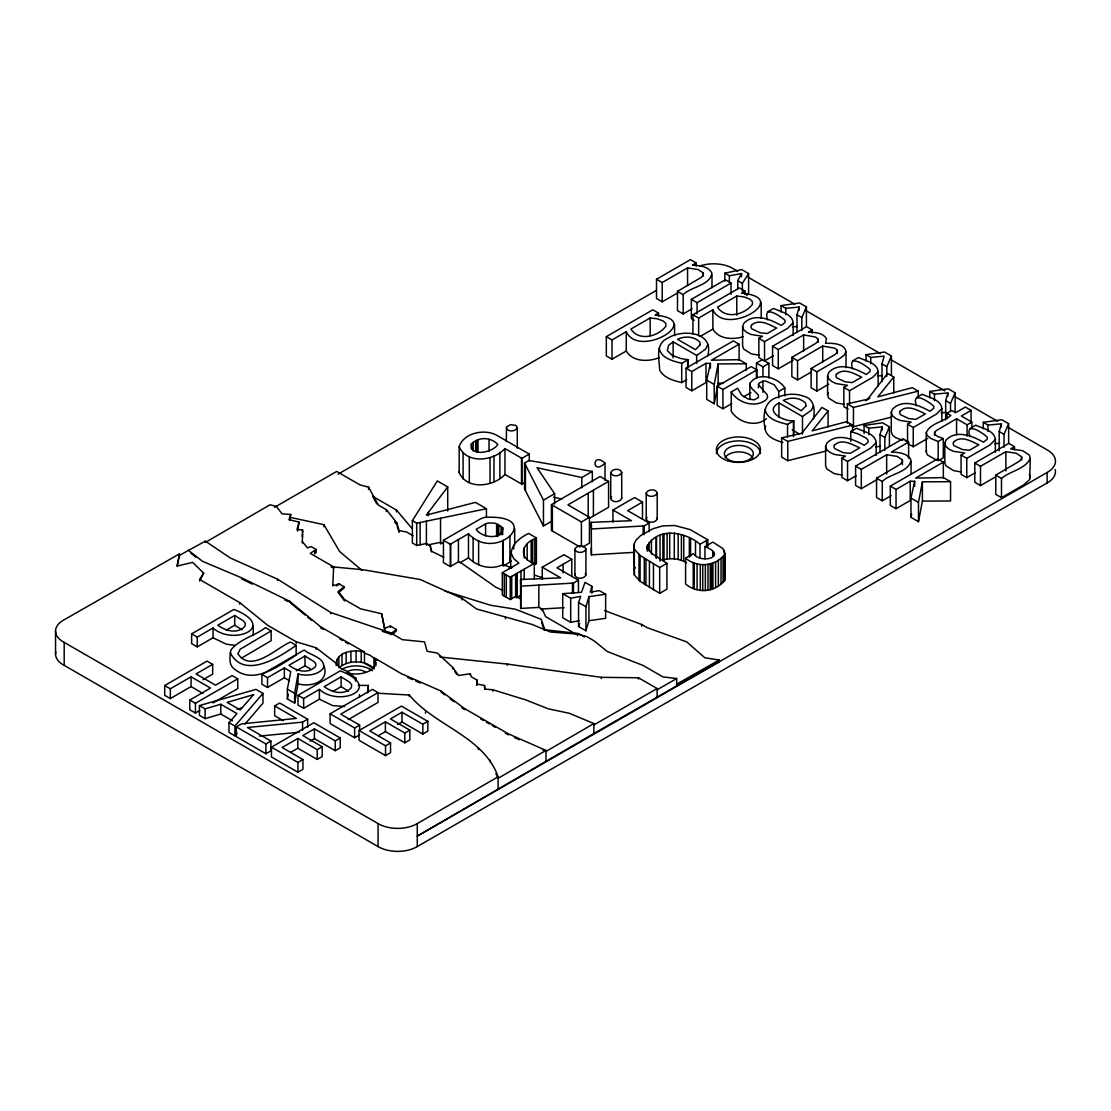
<?xml version="1.0" encoding="UTF-8"?>
<svg xmlns="http://www.w3.org/2000/svg" width="1111" height="1111" viewBox="0 0 1111 1111"><rect width="100%" height="100%" fill="white"/><g stroke="black" fill="none" stroke-linecap="round" stroke-linejoin="round"><path stroke-width="1.5" d="M302.331 543.029L302.581 529.836L297.012 529.544L299.109 522.142L288.971 519.615L290.735 514.476L282.083 513.837L276.375 506.38L269.987 504.797L205.327 542.446L205.327 541.14L179.413 555.403L177.288 566.068M793.198 360.214L778.283 368.824L772.576 365.533L772.576 346.257L778.283 349.562L803.642 334.911L815.599 337.077L818.057 339.161L818.002 341.202L815.641 343.438L791.851 357.381L791.851 376.657L797.559 379.962L810.974 372.213M791.851 357.381L797.559 360.686L822.709 346.021L834.875 348.201L837.347 350.298L837.277 352.326L834.917 354.576L811.127 368.519L811.127 387.795L816.849 391.086L828.764 384.212M302.289 541.501L307.455 547.904L311.066 546.57L316.135 549.487L310.275 553.389L333.647 566.874L332.786 585.872L332.786 584.553L334.48 585.539L338.799 583.692L344.035 586.719L344.035 588.025L338.369 592.83L344.632 600.954L344.632 599.634L338.369 591.51L344.035 586.719M443.428 540.279L478.424 520.073A19.956 11.527 0 0 1 484.66 517.393C546.195 513.879 496.714 563.846 468.481 533.752L450.302 544.251L443.428 540.279L443.428 562.583L450.302 566.554L458.44 561.86L460.676 562.569L495.645 587.08L502.672 590.385M529.28 454.08L521.892 458.343L504.963 448.58L504.963 474.425C493.673 486.993 466.814 490.201 459.176 472.578L459.176 446.733C463.481 432.748 484.688 428.54 496.7 435.262L529.28 454.08L529.28 460.968M459.176 472.578L459.274 471.203M658.531 316.316L658.531 313.108L654.976 315.163C706.068 319.399 639.256 359.436 626.271 331.731L612.036 339.952L606.328 336.647L606.328 355.923L612.036 359.228L626.271 351.007L626.271 331.731M745.134 294.415L745.134 291.193L741.579 293.248C792.671 297.484 725.858 337.522 712.873 309.83L698.652 318.038L692.931 314.746L692.931 334.008M355.464 681.057L355.826 678.168L346.146 670.822A19.887 11.485 0 0 1 336.883 663.85L316.121 647.782L296.29 641.825L267.793 625.382L239.74 602.634L199.633 579.484L203.646 573.151L192.689 562.388L176.996 566.068L179.413 553.889L64.188 619.757A26.539 15.318 0 0 0 64.188 642.38L64.188 665.364L378.073 846.582A27.303 15.762 0 0 0 417.264 846.582L1047.131 482.938A27.22 15.721 0 0 0 1055.2 469.522M367.435 692.625L368.352 685.404L358.27 685.404M367.63 692.708L368.352 685.404M477.202 680.196L476.675 685.376L477.202 680.196L471.245 676.766L470.314 673.78L458.496 675.474L453.052 667.753L437.303 653.06L427.096 651.268L424.541 641.908L402.363 639.658L390.392 632.742L330.731 612.508L277.556 579.192L230.116 557.875L205.327 541.14M261.89 674.419L267.515 677.668L284.347 667.961L290.763 671.669L287.36 689.126L287.36 698.902L294.651 703.124L294.651 693.347L298.012 674.016C306.594 676.127 317.746 675.516 323.495 667.947C325.648 657.49 309.858 655.323 304.206 649.991L261.89 674.419L261.89 684.195L267.515 687.445L284.347 677.738L289.485 680.696M294.651 703.124L298.012 683.793L298.012 674.016M705.971 363.325L705.971 382.587L691.778 390.794L686.056 387.489L686.056 368.213L691.778 371.518L705.971 363.325L710.415 363.353L706.707 380.143L706.707 399.404L714.22 403.751L714.22 384.475L718.137 363.922L746.3 363.783L746.3 370.199M714.22 403.751L718.137 383.184L718.137 363.922M918.478 521.67L918.478 502.408L922.394 481.841L950.558 481.702L950.558 500.978L922.394 501.117L918.478 521.67L910.964 517.337L910.964 498.061L914.672 481.285L910.228 481.244L896.035 489.451L890.314 486.146L890.314 505.422L896.035 508.713L910.228 500.519L910.228 481.244M287.36 698.902L288.277 694.139M511.018 568.096C510.185 558.527 509.643 547.098 518.004 540.474A49.537 28.594 0 0 1 528.642 533.447L536.391 537.932L536.391 563.777L534.835 564.652L534.835 538.793L536.391 537.932M699.986 558.083L699.986 544.293C685.57 531.53 655.712 526.433 646.921 547.695L652.393 553.917L666.906 563.346L666.906 589.205L659.684 593.371L640.103 581.275L634.353 575.012L633.909 544.446L635.95 540.168L640.825 535.446L653.101 528.683L662.823 525.906L674.613 525.503L690.112 529.586L707.79 539.793L707.79 546.681M271.153 630.909L240.184 649.213L237.879 653.754C251.503 674.002 277.139 647.227 290.513 642.075L296.137 645.324L296.137 655.101C279.083 665.489 254.433 685.431 234.365 669.044C228.255 664.85 230.019 656.434 230.796 650.185C239.323 639.117 254.711 635.95 265.529 627.659L271.153 630.909L271.153 640.686L241.323 658.226M686.695 379.712L681.71 382.587C673.558 380.615 664.003 378.087 659.67 370.199C659.295 359.436 654.879 343.605 667.725 338.244C681.96 328.884 714.956 331.384 707.651 355.964M782.852 442.484C775.784 440.359 766.257 437.012 765.035 428.707C762.882 416.361 763.313 400.988 777.756 397.224C785.908 393.822 795.365 393.113 803.739 396.21C814.224 398.655 815.238 409.653 813.474 418.666M765.035 428.707L765.59 426.124M910.964 517.337L911.7 513.976M336.202 665.545C335.203 651.56 354.242 649.032 364.464 652.088L364.464 663.1L374.004 668.669L374.004 657.643L401.446 673.724L440.873 690.959L464.565 708.582L508.31 733.843L545.987 750.425L545.987 761.438M374.004 657.643C381.295 671.53 357.52 676.655 347.812 672.738M936.851 460.301L927.379 454.913L926.241 451.955L926.241 432.679C930.213 423.222 943.725 421.847 950.849 415.445L946.989 413.223L946.989 418.028M926.241 451.955L926.616 450.413M707.651 344.729L705.679 349.09L696.666 355.423L673.127 341.827L668.641 345.285L667.308 350.52L672.155 355.353L680.64 358.492L687.945 359.728L687.945 367.755M813.474 405.821L811.502 410.181L802.489 416.514L778.95 402.932C763.118 411.292 784.394 421.763 793.768 420.819L793.768 435.276M796.99 332.481L796.99 314.816L799.142 307.067L785.769 308.33L781.047 305.608L781.047 312.038M881.981 381.545L881.981 363.88L884.134 356.145L870.76 357.409L866.052 354.687L866.052 361.103M880.009 452.316L880.009 434.651L882.162 426.916L868.788 428.179L864.066 425.457L864.066 433.484M945.683 419.93L945.683 400.668L947.85 392.919L934.462 394.183L929.754 391.461L929.754 397.891M999.206 450.83L999.206 431.568L1001.358 423.819L987.985 425.082L983.277 422.361L983.277 428.79M297.442 531.072L299.109 522.142M506.297 441.595L506.533 426.985L510.56 424.666L515.81 425.374L517.282 427.582L517.282 448.261M517.282 427.582C515.921 431.79 507.505 432.29 506.297 427.804M574.929 549.265C576.29 545.057 584.705 544.571 585.914 549.042L585.914 574.887C584.553 579.095 576.137 579.595 574.929 575.123L574.929 549.265C576.137 553.736 584.553 553.25 585.914 549.042M605.009 463.19C591.274 476.063 592.149 450.83 605.009 463.19L605.009 480.438M574.929 575.123L575.165 574.29M610.731 472.675C612.092 468.467 620.507 467.967 621.716 472.439L621.716 498.297C620.355 502.505 611.939 503.005 610.731 498.52L610.731 472.675C611.939 477.147 620.355 476.647 621.716 472.439M610.731 498.52L611.564 496.923M646.213 493.215C647.574 489.007 655.99 488.507 657.198 492.992L657.198 518.837C655.837 523.045 647.421 523.545 646.213 519.073L646.213 493.215C647.421 497.686 655.837 497.186 657.198 492.992M646.213 519.073L647.046 517.462M585.941 630.798L585.941 606.731L588.913 596.621L605.648 594.246L605.648 618.313L588.913 620.702L585.941 630.798L578.553 626.535L578.553 602.468L580.761 596.301L570.707 598.287L562.721 593.677L562.721 617.744L570.707 622.354L579.081 620.702M562.721 593.677L581.497 592.344L585.039 582.372L591.941 586.33L590.219 592.191L599.343 590.608L605.648 594.246M191.62 633.853L233.949 609.425C278.625 627.146 232.935 646.102 213.034 627.993L197.258 637.103L191.62 633.853L191.62 643.63L197.258 646.88L213.034 637.77L226.38 644.213L234.796 645.297M696.18 266.14L696.18 262.932L692.417 265.112C699.236 265.626 708.318 266.084 711.873 273.042C710.235 285.666 690.709 286.694 683.196 294.651L677.488 291.36L677.488 310.622L683.196 313.927L692.014 308.844M908.617 458.135L908.617 442.081L891.494 451.969C898.327 452.469 907.395 452.941 910.964 459.898C909.326 472.522 889.8 473.536 882.287 481.507L876.565 478.216L876.565 497.478L882.287 500.783L891.105 495.687M1030.272 458.537C1025.092 469.3 1009.982 471.036 1001.483 478.424L995.775 475.119L995.775 494.395L1001.483 497.686L1023.537 484.965L1029.675 479.577L1030.272 458.537L1029.369 455.163L1022.717 450.719L1010.704 448.872L1014.468 446.691L1014.468 449.913M289.846 520.059L290.735 514.476M578.553 626.535L579.65 623.452M758.355 387.767L758.799 383.295L762.965 381.129L765.91 381.101L774.339 384.892L778.742 391.461L784.852 387.933C777.964 377.254 757.938 371.324 749.842 383.434L749.842 399.488M759.16 355.27L751.272 353.826L743.676 349.021L742.592 345.827L742.592 326.565L743.842 323.301C754.175 312.566 770.367 319.301 781.2 325.44L784.935 322.579L785.13 320.496C780.866 316.232 762.229 303.928 767.701 319.801M844.152 404.348L836.264 402.89L828.667 398.099L827.584 394.905L827.584 375.629L828.848 372.366C839.166 361.63 855.359 368.366 866.191 374.504L869.927 371.657L870.121 369.574C865.858 365.311 847.221 352.992 852.692 368.88M827.584 394.905L828.417 392.725M842.18 475.119L834.278 473.661L826.695 468.87L825.598 465.662L825.598 446.4L826.862 443.136C837.194 432.401 853.373 439.137 864.219 445.275L867.941 442.414L868.149 440.345L866.399 438.262L858.123 433.901L850.72 431.61L850.72 441.248M902.729 440.331L895.577 437.637L892.383 434.873L891.286 431.679L891.286 412.403L892.55 409.154C902.882 398.418 919.061 405.14 929.907 411.278L933.629 408.431L933.823 406.348C929.56 402.085 910.923 389.78 916.408 405.654M961.376 472.022L953.488 470.578L945.905 465.773L944.808 462.579L944.808 443.303L946.072 440.053C956.39 429.318 972.583 436.04 983.429 442.178L987.151 439.331L987.346 437.248C983.082 432.984 964.445 420.68 969.917 436.554M471.411 443.942C469.828 457.385 493.09 452.538 497.784 444.428C490.631 436.859 478.591 436.72 471.411 443.942L471.411 449.108M725.15 553.695L725.15 579.553C716.595 592.219 697.083 594.149 685.598 583.942L685.598 558.097C697.083 568.304 716.595 566.374 725.15 553.695L722.914 548.57L712.859 542.099L704.957 546.654L704.957 558.722M801.823 330.453L801.823 317.607L806.419 306.942L799.517 302.956L781.047 305.608M886.814 376.31L886.814 366.672L891.411 356.02L884.509 352.034L866.052 354.687M884.842 450.288L884.842 437.442L889.425 426.791L882.523 422.805L864.066 425.457M950.516 411.487L950.516 403.46L955.113 392.794L948.211 388.808L929.754 391.461M1004.038 447.205L1004.038 434.359L1008.635 423.694L1001.733 419.708L983.277 422.361M633.909 570.304L635.27 567.443M767.701 311.774L773.506 308.427C780.269 311.663 792.351 313.76 793.143 322.732L787.768 328.203L764.535 341.619L758.855 338.341L758.855 357.603L768.895 363.408L768.895 377.865M852.692 360.839L858.511 357.492C865.261 360.742 877.343 362.825 878.134 371.796L872.76 377.282L849.54 390.697L843.846 387.406L843.846 406.682L848.11 409.14M850.72 431.61L856.525 428.263C863.289 431.512 875.357 433.596 876.162 442.567L870.788 448.052L847.554 461.454L841.874 458.176L841.874 477.452L847.554 480.73L856.275 475.702M916.408 397.627L922.213 394.266C928.963 397.516 941.045 399.599 941.836 408.584L936.476 414.056L913.242 427.471L907.548 424.194L907.548 443.456L913.242 446.747L927.754 438.359M969.917 428.527L975.736 425.166C982.485 428.415 994.567 430.499 995.359 439.484L989.998 444.955L966.764 458.371L961.071 455.093L961.071 474.355L966.764 477.647L975.472 472.606M812.252 333.161L812.252 329.939L808.489 332.12C814.766 332.328 822.793 332.578 826.473 338.647L825.515 343.285C832.458 343.202 844.235 343.146 846.013 351.687L844.263 355.131L839.194 358.909L816.849 371.824L811.127 368.519M737.787 288.666L737.787 280.625L741.551 273.57L729.358 275.764L724.886 273.181L724.886 281.222M443.817 557.25L431.79 551.431L430.318 545.723L426.402 543.473L416.708 545.487L412.375 542.987L412.375 520.67L437.303 480.924L447.719 486.937L447.719 511.06M742.37 291.304L742.37 283.277L748.606 273.57L741.704 269.584L724.886 273.181M746.828 295.623L748.606 292.846L748.606 273.57M447.719 486.937L426.318 515.115L475.439 502.38L486.437 508.727L486.437 517.351M825.973 451.08L787.768 460.676L781.658 457.149L781.658 437.887L801.92 433.207L821.89 407.418L828.07 410.987L812.197 430.86L846.582 421.68L852.54 425.124L852.54 431.54M847.346 423.166L847.346 403.89L867.594 399.224L887.578 373.435L893.744 377.004L877.871 396.877L912.27 387.683L918.228 391.128L918.228 397.557M199.438 705.582L205.132 708.86L220.783 704.249L236.962 713.595L228.977 722.636L228.977 732.413L234.907 735.843L234.907 726.066L262.96 693.389L256.03 689.389L199.438 705.582L199.438 715.359L205.132 718.636L220.783 714.026L232.546 720.817M234.907 735.843L237.157 733.232M245.017 724.08L262.96 703.166L262.96 693.389M934.615 435.54L934.615 432.332L936.531 430.415L956.571 418.75L967.098 424.819L971.833 422.083L971.833 428.499M382.323 631.312L390.392 634.048L396.433 629.534L390.35 626.021L384.684 628.437L384.684 629.756L381.684 613.758L360.547 608.814L344.632 599.634M391.544 634.7L396.433 630.854L396.433 629.534M534.835 538.793C520.948 544.029 518.823 558.75 534.28 563.374L534.28 578.859M503.241 540.349L503.241 566.193L511.393 561.111M766.465 418.708C755.813 427.749 738.176 422.513 731.246 411.223L731.246 391.961L737.662 388.253L741.592 395.058L747.953 398.946L754.091 399.849L758.452 397.557L758.313 394.891L752.008 388.711L750.092 385.934L749.842 383.434M459.176 446.733C466.814 464.342 493.673 461.134 504.963 448.58M339.924 666.892C349.618 659.92 365.436 659.92 374.004 668.669M545.987 750.425L498.103 778.311L495.895 773.756M1008.08 427.332L1047.131 449.872A27.22 15.721 0 0 1 1047.131 472.494L417.264 836.139L593.857 733.552L593.857 723.553L545.987 751.453L542.848 750.064M64.188 642.38L378.073 823.598A27.303 15.762 0 0 0 417.264 823.598L498.103 776.783C483.646 736.01 434.929 726.288 409.348 695.042L377.504 693.208M678.627 292.346L662.212 301.817L656.504 298.512L656.504 279.25L690.459 259.627L696.18 262.932M656.504 279.25L662.212 282.541L687.57 267.904L698.055 269.542L703.277 272.945L703.332 275.167L700.958 277.542L677.488 291.36M274.431 507.38L336.675 471.439L360.006 484.91L368.602 487.132L378.365 505.088L386.406 509.727L396.71 522.698L399.113 530.641L406.473 531.961L413.195 535.849M338.175 474.119L656.518 290.332M606.328 336.647L652.824 309.802L658.531 313.108M650.171 317.94L630.923 329.05C639.006 341.702 658.17 336.591 665.85 326.231L665.822 323.44L663.031 320.898L657.254 318.815L650.171 317.94L650.171 335.605M694.208 320.287L691.348 318.635L691.348 299.359L725.316 279.75L731.024 283.055L731.024 294.29M691.348 299.359L697.069 302.664L731.024 283.055M692.931 314.746L739.426 287.902L745.134 291.193M736.774 296.026L717.525 307.136C725.608 319.801 744.773 314.691 752.453 304.317L752.425 301.525L749.647 298.998L743.87 296.901L736.774 296.026L736.774 315.302M700.069 336.494L712.873 329.092L712.873 309.83M234.74 615.466L217.825 625.229C225.491 630.965 237.587 634.381 244.962 626.285L245.323 623.438L243.448 620.924L234.74 615.466L234.74 625.243L226.283 630.118M659.212 348.34C661.114 358.339 673.21 361.117 681.71 363.325L687.945 359.728M686.056 368.213L733.371 340.896L739.093 344.202L739.093 360.256M551.834 521.17L543.473 525.989L524.531 488.896L524.531 463.037L528.919 460.51L592.357 471.425L592.357 481.771M739.093 344.202L711.387 360.2L739.176 359.672L746.3 363.783M758.855 338.341L762.479 336.244L751.272 334.55L746.87 332.508L743.676 329.759L742.592 326.565M203.035 693.514L191.064 686.598L170.344 698.555L164.706 695.305L164.706 685.529L207.035 661.101L212.659 664.35L212.659 674.127L202.98 679.71M504.963 474.425L521.892 484.202L524.85 482.493M164.706 685.529L170.344 688.778L191.064 676.821L210.521 688.056L189.8 700.027L189.8 709.804L195.439 713.04L199.813 710.512M212.659 664.35L196.064 673.933L215.534 685.168L232.13 675.585L237.754 678.835L237.754 688.612L212.951 702.93M772.576 346.257L806.53 326.648L812.252 329.939M756.452 377.532L756.452 363.075L762.382 359.645M731.774 403.654L722.914 408.765L717.192 405.473L717.192 386.197L751.161 366.588L756.883 369.894L756.883 377.921M773.256 355.867L764.535 360.894L764.535 341.619M485.59 523.878L476.202 529.294C481.327 537.96 503.061 540.515 502.7 527.711L496.617 523.892A8.374 4.833 0 0 0 494.089 523.073L488.257 523.059A9.541 5.513 0 0 0 485.59 523.878L485.59 535.946M717.192 386.197L722.914 389.503L756.883 369.894M756.452 363.075L762.965 366.838L768.895 363.408M554.611 504.047L554.611 493.715L537.071 467.745L581.803 477.522L592.357 471.425M543.473 525.989L543.473 500.144L554.611 493.715M189.8 700.027L195.439 703.277L237.754 678.835M296.137 645.324C280.347 656.684 243.976 680.238 230.255 652.685M579.97 546.959L551.403 530.475L551.403 504.63L600.107 476.508L608.578 481.41L608.578 507.269L589.497 518.281M743.592 396.835L750.967 392.572M459.885 562.791L468.481 557.833L468.481 533.752M304.997 656.032L289.027 665.253C296.47 671.072 308.191 674.294 315.538 666.489L315.857 663.975L314.205 661.712L304.997 656.032L304.997 665.808L296.29 670.836M608.578 481.41L567.915 504.88L589.441 517.309L589.441 543.168L582.747 547.029M551.403 504.63L581.414 521.948L589.441 517.309M520.184 598.621L515.615 596.468L510.241 599.565L502.325 595.01L502.325 572.693L518.893 563.124L513.615 558.541L511.018 552.625M307.65 727.33L307.65 719.192L302.553 722.122L247.42 727.511L270.903 741.065L270.903 750.842L265.89 753.73L236.337 736.662L236.337 726.886L241.559 723.858L296.304 718.414L274.681 705.929L274.681 715.706L283.333 720.706M612.953 522.101L612.953 510.032L634.603 497.534L642.491 502.089L642.491 519.323M274.681 705.929L279.68 703.041L307.65 719.192M298.012 695.278L340.327 670.85C385.017 688.57 339.313 707.513 319.412 689.417L303.636 698.527L298.012 695.278L298.012 705.054L303.636 708.304L319.412 699.194L332.772 705.624L344.646 706.499M502.325 572.693L510.241 577.262L534.28 563.374M642.491 502.089L627.673 510.643L649.157 523.045L649.157 531.655M341.133 676.877L324.218 686.654C331.87 692.389 343.979 695.805 351.34 687.709L351.701 684.862L349.84 682.335L341.133 676.877L341.133 686.654L332.675 691.542M843.846 387.406L847.471 385.323L836.264 383.628L831.861 381.573L828.667 378.823L827.584 375.629M765.035 409.445C766.937 419.444 779.033 422.222 787.532 424.416L793.768 420.819M542.251 579.248L542.251 567.207L563.888 554.708L571.776 559.25L571.776 576.498M571.776 559.25L556.958 567.804L578.442 580.206L578.442 592.246M236.337 726.886L265.89 743.953L270.903 741.065M612.953 510.032L631.437 520.698L591.302 522.323L591.413 528.975L644.186 525.92L649.157 523.045M865.511 400.738L869.857 398.224M290.665 752.355L297.817 748.231L317.218 759.438L322.232 756.549L322.232 746.773L317.218 749.661L297.817 738.454L282.097 747.522L302.928 759.549L302.928 769.326L297.929 772.214L271.459 756.938L271.459 747.161L313.788 722.733L340.244 738.01L340.244 747.786L335.244 750.675L314.413 738.648L310.066 741.162M359.631 734.857L354.631 737.746L330.106 723.58L330.106 713.804L372.421 689.375L378.046 692.625L378.046 702.402L348.187 719.636M340.244 738.01L335.244 740.898L314.413 728.872L302.817 735.565L322.232 746.773M378.046 692.625L340.73 714.165L359.631 725.08L359.631 729.969M575.54 633.937L545.626 616.661L542.182 608.981L538.835 607.398L520.712 608.453L520.712 586.15L573.47 583.081L578.442 580.206M330.106 713.804L354.631 727.969L359.631 725.08M271.459 747.161L297.929 762.438L302.928 759.549M378.268 735.718L385.406 731.593L404.821 742.801L409.82 739.912L409.82 730.135L404.821 733.024L385.406 721.817L369.699 730.885L390.53 742.912L390.53 752.689L385.531 755.577L359.061 740.301L359.061 730.524L401.39 706.096L427.846 721.372L427.846 731.149L422.847 734.038L402.015 722.011L397.655 724.511M427.846 721.372L422.847 724.261L402.015 712.234L390.419 718.928L409.82 730.135M841.874 458.176L845.485 456.093L834.278 454.399L829.889 452.344L826.695 449.594L825.598 446.4M907.548 424.194L911.173 422.097L899.966 420.402L895.577 418.361L892.383 415.597L891.286 412.403M633.909 544.446L634.353 549.167L640.103 555.417L659.684 567.513L666.906 563.346M699.986 544.293L707.79 539.793M685.598 558.097L693.347 553.625C701.43 564.86 728.705 555.875 704.957 546.654M946.989 413.223L951.738 410.473L955.599 412.709L965.362 407.07L971.083 410.376L971.083 423.222M877.718 479.188L861.303 488.673L855.581 485.368L855.581 466.092L902.896 438.776L908.617 442.081M855.581 466.092L861.303 469.397L886.661 454.76L897.132 456.385L902.368 459.801L902.41 462.023L900.049 464.398L876.565 478.216M359.061 730.524L385.531 745.8L390.53 742.912M971.083 410.376L961.321 416.014L971.833 422.083M926.241 432.679L927.379 435.637L930.879 438.428L938.17 441.511L943.308 438.553L943.308 457.815L938.17 460.787M890.314 486.146L937.628 458.829L943.35 462.134L943.35 478.188M943.35 462.134L915.645 478.119L943.433 477.591L950.558 481.702M961.071 455.093L964.695 452.996L953.488 451.302L949.086 449.261L945.905 446.497L944.808 443.303M995.428 476.966L980.499 485.576L974.791 482.271L974.791 463.009L1008.76 443.4L1014.468 446.691M974.791 463.009L980.499 466.301L1005.872 451.663L1016.343 453.302L1021.578 456.718L1021.62 458.926L1019.245 461.301L995.775 475.119M593.857 724.941L657.129 688.528L657.129 697.152M657.129 689.778L676.682 678.529L676.682 685.89L593.857 733.552M676.682 684.126L719.206 660.045L719.206 661.823L676.682 685.89M511.963 567.735L502.686 564.694C491.284 570.276 477.23 566.666 468.481 557.833M659.49 357.548C648.727 361.894 632.895 362.255 626.271 351.007M686.542 562.68C679.418 558.722 670.655 557.43 662.878 560.194L662.878 534.335M237.074 709.249L242.045 707.79M847.346 403.89L853.456 407.418L918.228 391.128M781.658 437.887L787.768 441.414L852.54 425.124M849.79 424.583L853.456 426.693L891.661 417.083M743.19 336.716C732.968 339.813 718.803 339.48 712.873 329.092M412.375 520.67L416.708 523.17L486.437 508.727M427.971 544.918L440.539 542.307L443.247 543.626M259.488 736.107L299.109 732.232M792.462 326.967L797.476 326.495M877.454 376.046L882.467 375.574M941.156 412.82L946.169 412.348M875.468 446.816L880.495 446.344M994.678 443.72L999.692 443.247M591.302 548.181L591.413 554.833L634.534 552.334M540.515 609.078L564.041 607.703M520.712 608.453L520.587 579.498L560.722 577.873L542.251 567.207M718.137 383.184L723.108 383.17M440.081 655.643L440.081 657.032L507.366 664.086L601.245 677.335L638.464 677.766L657.129 688.528M676.682 678.529L662.836 676.849L643.033 665.42L607.286 651.518L593.83 640.658L586.858 636.631L577.512 634.089L550.376 632.006L532.1 624.451L476.605 608.995L461.94 598.287L420.139 579.498L363.353 569.776L331.092 566.721L333.647 568.193L333.647 566.874M593.857 723.553L569.221 713.248L548.292 708.832L525.6 699.847L492.826 689.764L484.91 689.098L484.465 685.459L476.675 684.001M905.368 440.817L907.854 441.123M719.206 660.045L704.805 657.74L686.779 641.936L647.227 627.687L641.658 624.479L604.606 610.55M298.012 683.793C309.969 687.39 329.648 682.598 324.009 665.892M290.735 517.49L323.926 524.684L339.619 551.528L362.033 570.36M553.639 497.214L561.93 499.033M364.464 653.115L370.144 655.309L376.893 660.365M444.678 590.941L490.437 605.217L515.337 609.217L541.21 619.313L544.821 629.743L578.539 633.52L584.442 636.936M535.071 575.317L542.793 577.845M407.751 677.516L412.487 679.571M415.639 680.96L420.375 683.029M514.587 737.635L519.295 739.704M364.464 652.088L320.621 626.812L289.54 601.19L241.545 577.803L202.563 561.347L188.259 550.181M241.545 578.831L252.378 584.108M284.888 599.954L287.985 601.468M737.746 271.251L733.232 268.654A27.053 15.61 0 0 0 699.736 266.029M748.258 277.319L794.809 304.206M805.322 310.275L880.426 353.631M890.939 359.7L945.003 390.905M955.516 396.974L997.567 421.263M737.787 280.625L742.37 283.277M796.99 314.816L801.823 317.607M881.981 363.88L886.814 366.672M945.683 400.668L950.516 403.46M999.206 431.568L1004.038 434.359M943.308 438.553L937.295 436.331L934.698 434.22L934.615 432.332M880.009 434.651L884.842 437.442M706.707 380.143L714.22 384.475M910.964 498.061L918.478 502.408M792.199 429.846L799.545 434.095M578.553 602.468L585.941 606.731M411.945 528.392L396.474 510.074L372.629 496.311L376.726 503.839M480.605 718.873L483.521 720.553M486.437 722.247L489.354 723.928M492.27 725.608L495.187 727.288M505.394 733.191L508.31 734.871L508.31 733.843M323.537 629.52L320.621 627.84L320.621 626.812M339.619 638.783L342.535 640.478M345.465 642.158L348.382 643.838M234.74 625.243L242.101 629.77M304.997 665.808L310.58 669.016M341.133 686.654L348.493 691.195M287.36 689.126L294.651 693.347M228.977 722.636L234.907 726.066M442.192 692.972L444.817 694.93M450.094 698.847L454.038 701.777M461.926 707.651L464.565 709.61L464.565 708.582M190.87 553.236L196.064 557.305M290.832 603.287L305.081 615.022M307.664 617.16L311.552 620.369M394.641 521.864L396.71 524.461L396.71 522.698M731.246 391.961C738.176 403.237 755.813 408.473 766.465 399.446L767.632 397.127L767.132 394.669L758.355 384.559M454.857 671.711L456.677 674.28M585.275 573.318L585.914 574.887M524.531 463.037L543.473 500.144M1029.369 474.425L1030.272 477.813M541.724 622.938L544.307 630.381M397.183 526.058L399.113 532.405M724.803 578.22L725.15 579.553M430.679 548.917L431.429 551.778M336.202 662.406L336.827 665.156L336.883 659.434M381.684 613.758L384.684 628.437M657.059 518.018L657.198 518.837M621.577 497.478L621.716 498.297M484.757 689.264L484.465 685.459M359.381 694.667L359.645 696.944M520.587 579.498L520.712 586.15M1047.131 472.494L1047.131 482.938M1021.578 456.718L1021.578 459.926M1008.635 423.694L1008.635 442.97M1005.872 451.663L1005.872 470.939M1001.483 478.424L1001.483 497.686M1001.358 423.819L1001.358 427.027M995.359 439.484L995.359 452.33M987.985 425.082L987.985 431.512M980.499 466.301L980.499 485.576M967.098 424.819L967.098 436.067M966.764 458.371L966.764 477.647M956.571 418.75L956.571 434.804M955.113 392.794L955.113 412.07M947.85 392.919L947.85 396.127M941.836 408.584L941.836 421.43M938.17 441.511L938.17 459.176M934.462 394.183L934.462 400.613M922.394 481.841L922.394 501.117M914.672 481.285L914.672 486.104M913.242 427.471L913.242 446.747M911.062 461.634L911.062 474.48M902.368 459.801L902.368 464.62M896.035 489.451L896.035 508.713M893.744 377.004L893.744 393.058M891.411 356.02L891.411 375.282M889.425 426.791L889.425 446.053M886.661 454.76L886.661 474.022M882.287 481.507L882.287 500.783M882.162 426.916L882.162 430.124M878.134 371.796L878.134 386.253M876.162 442.567L876.162 455.413M870.76 357.409L870.76 363.825M868.788 428.179L868.788 434.595M861.303 469.397L861.303 488.673M853.456 407.418L853.456 426.693M849.54 390.697L849.54 403.543M847.554 461.454L847.554 480.73M846.013 351.687L846.013 367.741M837.347 350.298L837.347 353.506M828.07 410.987L828.07 427.041M822.709 346.021L822.709 362.089M818.057 339.161L818.057 342.369M816.849 371.824L816.849 391.086M806.419 306.942L806.419 326.217M803.642 334.911L803.642 350.979M802.489 416.514L802.489 434.179M799.142 307.067L799.142 310.288M797.559 360.686L797.559 379.962M793.435 420.625L793.435 436.679M793.143 322.732L793.143 335.578M787.768 441.414L787.768 460.676M787.532 424.416L787.532 437.262M785.769 308.33L785.769 314.76M784.852 387.933L784.852 395.96M778.95 402.932L778.95 417.375M778.742 391.461L778.742 397.891M778.283 349.562L778.283 368.824M762.965 366.838L762.965 376.462M762.965 381.129L762.965 392.364M761.202 302.386L761.202 318.44M741.551 273.57L741.551 276.778M729.358 275.764L729.358 282.194M724.58 555.056L724.58 580.914M724.303 550.403L724.303 553.847M723.053 556.611L723.053 582.47M722.914 389.503L722.914 408.765M721.025 558.264L721.025 584.108M718.359 560.138L718.359 585.997M715.595 561.735L715.595 587.594M712.929 562.916L712.929 588.774M712.79 551.181L712.79 556.347M711.984 274.778L711.984 287.624M711.693 563.374L711.693 589.233M710.415 363.353L710.415 368.172M710.235 563.93L710.235 589.774M707.999 564.402L707.999 590.26M706.554 540.501L706.554 545.668M705.36 564.846L705.36 590.705M703.277 272.945L703.277 276.167M702.721 564.819L702.721 590.677M700.291 564.61L700.291 590.469M698.652 318.038L698.652 335.703M697.083 563.708L697.083 589.566M697.069 302.664L697.069 313.899M696.666 355.423L696.666 363.45M695.514 541.71L695.514 555.5M694.264 562.93L694.264 588.774M693.208 562.485L693.208 588.344M691.778 371.518L691.778 390.794M690.57 538.863L690.57 556.097M689.348 538.238L689.348 557.208M687.612 359.533L687.612 367.56M687.57 267.904L687.57 285.569M683.737 535.405L683.737 561.263M683.196 294.651L683.196 313.927M681.71 363.325L681.71 382.587M681.404 534.613L681.404 560.458M678.168 533.516L678.168 559.375M674.585 324.287L674.585 335.536M674.28 533.016L674.28 558.875M673.127 341.827L673.127 357.895M669.683 532.794L669.683 558.652M667.1 533.336L667.1 559.194M664.003 533.988L664.003 559.847M662.212 282.541L662.212 301.817M660.045 535.238L660.045 561.083M659.684 567.513L659.684 593.371M656.504 537.28L656.504 557.958M656.143 537.488L656.143 558.166M653.449 563.916L653.449 589.774M651.421 540.21L651.421 554M649.435 561.597L649.435 587.455M649.102 542.349L649.102 550.959M647.505 544.904L647.505 550.084M647.282 545.987L647.282 551.167M645.949 559.583L645.949 585.441M644.297 558.416L644.297 584.261M644.186 525.92L644.186 534.53M643.158 525.975L643.158 534.585M641.658 624.479L641.658 626.257M640.103 555.417L640.103 581.275M639.006 554.222L639.006 580.067M638.464 677.766L638.464 679.015M634.353 549.167L634.353 575.012M612.036 339.952L612.036 359.228M601.245 677.335L601.245 678.585M593.413 490.159L593.413 516.018M591.941 586.33L591.941 593.205M591.302 522.323L591.413 554.833M588.913 596.621L588.913 620.702M588.191 493.187L588.191 517.309M581.803 477.522L581.803 487.868M581.414 521.948L581.414 546.084M577.512 634.089L577.512 635.784M573.47 583.081L573.47 593.399M572.457 583.136L572.457 593.455M570.707 598.287L570.707 622.354M563.041 564.305L563.041 572.901M552.375 505.186L552.375 531.044M542.182 608.981L542.182 610.744M538.835 585.094L538.835 607.398M532.711 540.127L532.711 562.527M532.127 540.488L532.127 562.902M531.933 540.626L531.933 563.041M531.155 541.251L531.155 561.93M527.183 544.404L527.183 559.916M525.461 464.856L525.461 490.715M524.225 547.681L524.225 558M524.239 569.179L524.239 579.498M521.892 458.343L521.892 484.202M521.503 458.121L521.503 483.979M520.976 571.068L520.976 595.135L516.351 597.815L516.351 573.734M517.212 573.234L517.212 597.315M515.615 574.165L515.615 596.468M514.699 528.614L514.699 544.126M513.768 545.473L513.768 548.917M511.727 576.401L511.727 598.718M510.241 577.262L510.241 599.565M509.921 536.391L509.921 562.235M509.449 566.902L509.449 568.679M507.366 664.086L507.366 665.322M506.283 574.97L506.283 597.287M505.491 617.036L505.491 618.73M504.311 573.832L504.311 596.149M502.7 527.711L502.7 534.613M502.686 540.613L502.686 564.694M501.13 526.281L501.13 534.891M499.881 452.455L499.881 478.313M498.797 524.934L498.797 535.266M498.103 776.783L498.103 789.338M497.839 524.434L497.839 536.502M496.617 523.892L496.617 535.946M493.978 455.857L493.978 481.716M492.826 689.764L492.826 691.153M490.034 457.551L490.034 483.396M490.02 760.091L490.02 761.618M489.048 439.387L489.048 451.455M478.605 540.599L478.605 564.68M478.397 748.05L478.397 749.564M477.994 439.845L477.994 451.913M476.702 440.442L476.702 452.51M475.675 440.984L475.675 451.33M473.161 442.428L473.161 451.052M473.105 537.432L473.105 561.499M470.314 673.78L470.314 675.155M469.3 456.621L469.3 482.48M463.093 452.941L463.093 478.785M461.94 598.287L461.94 599.968M458.44 539.543L458.44 561.86M453.052 667.753L453.052 669.141M450.719 544.015L450.719 566.318M450.302 544.251L450.302 566.554M440.873 690.959L440.873 691.986M440.539 518.24L440.539 544.084M430.318 545.723L430.318 547.487M428.429 512.338L428.429 515.782M426.402 521.156L426.402 545.237M425.513 711.679L425.513 713.206M422.847 724.261L422.847 734.038M420.111 522.462L420.111 544.779M417.264 823.598L417.264 846.582M416.708 523.17L416.708 545.487M409.348 695.042L409.348 696.555M404.821 733.024L404.821 742.801M402.015 712.234L402.015 722.011M396.474 510.074L396.474 511.852M393.863 632.048L393.863 633.367M390.392 632.742L390.392 634.048M390.35 626.021L390.35 627.34M386.406 509.727L386.406 511.491M385.406 721.817L385.406 731.593M385.531 745.8L385.531 755.577M378.073 823.598L378.073 846.582M375.962 662.406L375.962 665.545M375.296 659.434L375.296 665.725M370.144 669.253L370.144 670.475M368.602 487.132L368.602 489.493M361.228 651.31L361.228 662.337M356.089 650.921L356.089 661.948M355.826 678.168L355.826 679.696M354.631 727.969L354.631 737.746M350.937 651.31L350.937 662.337M346.146 652.463L346.146 663.489M342.021 654.282L342.021 665.308M338.799 583.692L338.799 585.011M338.869 656.657L338.869 667.683M338.369 591.51L338.369 592.83M336.925 584.789L336.925 586.094M335.244 740.898L335.244 750.675M330.731 612.508L330.731 613.814M323.926 524.684L323.926 526.822M319.412 689.417L319.412 699.194M317.218 749.661L317.218 759.438M316.135 549.487L316.135 552.5L314.677 553.847L314.677 550.834M316.121 647.782L316.121 649.31M314.413 728.872L314.413 738.648M303.636 698.527L303.636 708.304M302.581 529.836L302.581 532.849M302.484 534.058L302.484 537.071M302.553 722.122L302.553 730.274M297.817 738.454L297.817 748.231M297.929 762.438L297.929 772.214M296.29 641.825L296.29 643.352M289.54 601.19L289.54 602.218M284.347 667.961L284.347 677.738M277.556 579.192L277.556 580.497M267.515 677.668L267.515 687.445M265.89 743.953L265.89 753.73M253.252 625.743L253.252 635.52M239.74 602.634L239.74 604.162M220.783 704.249L220.783 714.026M213.034 627.993L213.034 637.77M205.132 708.86L205.132 718.636M203.646 573.151L199.633 580.997L199.633 579.484M197.258 637.103L197.258 646.88M195.439 703.277L195.439 713.04M191.064 676.821L191.064 686.598M179.413 553.889L179.413 555.403M170.344 688.778L170.344 698.555M55.55 631.062L55.55 654.046M64.188 665.364A26.539 15.318 0 0 1 55.8 651.935M346.646 671.919A13.36 7.708 0 0 1 365.533 671.919M342.021 669.253A19.887 11.485 0 0 1 372.379 670.794M716.428 453.621A22.012 12.707 0 0 1 738.44 440.914A22.012 12.707 0 0 1 760.452 453.621M725.094 457.76A14.443 8.332 0 0 1 739.468 451.913A14.443 8.332 0 0 1 752.952 458.426M751.467 325.231L750.855 327.009L751.758 328.828L760.243 332.8L767.215 333.508L776.645 328.064C769.229 324.606 758.855 318.301 751.467 325.231M836.472 374.31L835.847 376.087L836.75 377.893L845.235 381.865L852.206 382.587L861.636 377.143C854.22 373.671 843.846 367.366 836.472 374.31M834.486 445.08L833.875 446.858L834.778 448.663L843.249 452.635L850.234 453.344L859.664 447.914C852.234 444.442 841.86 438.137 834.486 445.08M900.174 411.084L899.563 412.861L900.465 414.681L908.937 418.653L915.922 419.361L925.338 413.917C917.922 410.459 907.548 404.154 900.174 411.084M953.696 441.984L953.071 443.761L953.974 445.58L962.459 449.552L969.431 450.261L978.86 444.817C971.445 441.359 961.071 435.054 953.696 441.984M700.347 344.618L695.486 349.673L677.516 339.299C684.598 335.911 694 336.133 699.722 342.021L700.347 344.618M806.169 405.723L801.309 410.778L783.338 400.404C790.421 397.002 799.823 397.224 805.544 403.112L806.169 405.723M253.614 694.625L240.198 709.915L227.158 702.388L253.614 694.625M727.427 460.69A22.012 12.707 0 0 0 760.452 449.677A22.012 12.707 0 0 0 727.427 438.664A22.012 12.707 0 0 0 727.427 460.69M731.135 460.801A14.443 8.332 0 0 0 753.3 454.107A14.443 8.332 0 0 0 732.177 446.372A14.443 8.332 0 0 0 731.135 460.801"/></g></svg>
